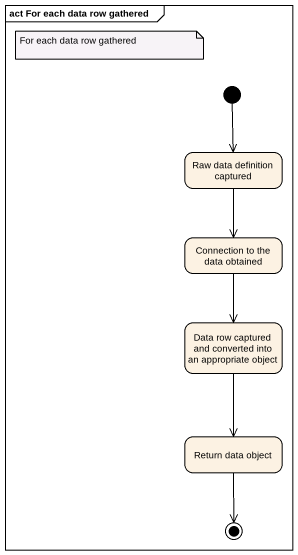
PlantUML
@startuml
mainframe act For each data row gathered
hide empty description
state "Raw data definition captured" as Raw_data_definition_captured
state "Connection to the data obtained" as Connection_to_the_data
state "Data row captured and converted into an appropriate object" as Data_row_captured_and
state "Return data object" as Return_data_object
[*] --> Raw_data_definition_captured
Raw_data_definition_captured --> Connection_to_the_data
Connection_to_the_data --> Data_row_captured_and
Data_row_captured_and --> Return_data_object
Return_data_object --> [*]
note as N1
  For each data row gathered
end note
@enduml
